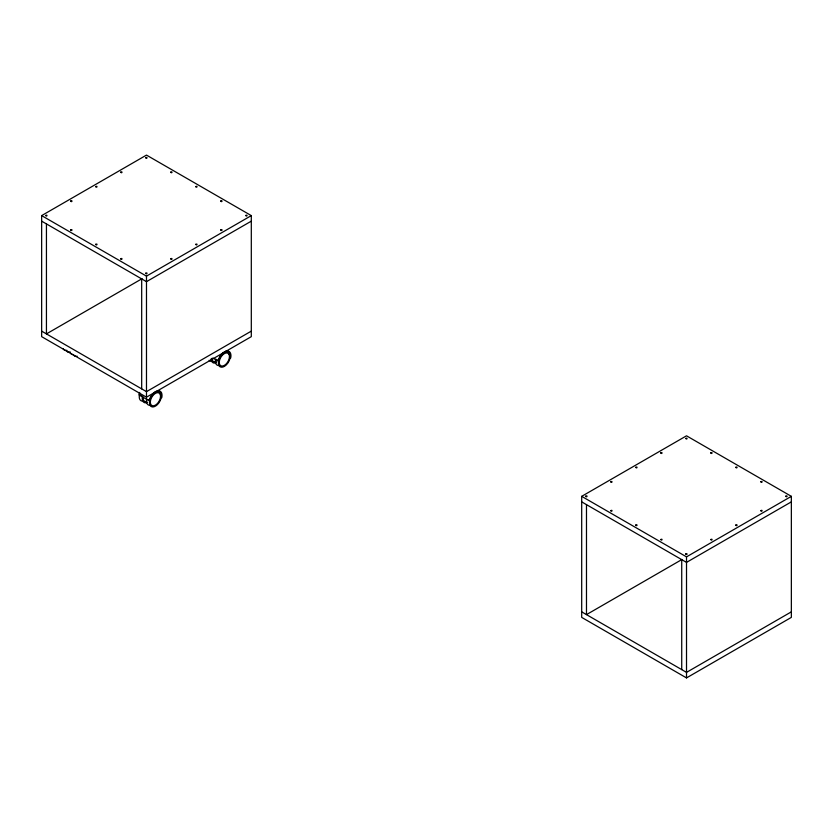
<?xml version="1.0" encoding="UTF-8"?>
<svg xmlns="http://www.w3.org/2000/svg" width="833" height="833" viewBox="0 0 833 833"><rect width="100%" height="100%" fill="white"/><g stroke="black" fill="none" stroke-linecap="round" stroke-linejoin="round"><path stroke-width="1.25" d="M41.65 215.612L146.483 155.094L251.306 215.612L251.306 336.657L146.483 397.185L41.65 336.657L41.65 215.612L146.483 276.139L251.306 215.612M141.985 278.732L46.44 333.898L46.44 223.91M251.306 221.151L146.483 281.669L41.65 221.151M251.306 331.128L146.483 391.645L41.65 331.128M581.694 496.343L686.517 435.815L791.35 496.343L791.35 617.388L686.517 677.906L581.694 617.388L581.694 496.343L686.517 556.861L791.35 496.343M682.029 559.453L586.484 614.619L586.484 504.642M791.35 501.872L686.517 562.39L581.694 501.872M791.35 611.849L686.517 672.377L581.694 611.849M218.621 360.845L215.622 359.117A8.476 4.894 -60 0 0 216.32 364.406L216.819 364.906A8.476 4.894 -60 0 0 219.662 365.385M212.956 358.044L218.048 360.981A9.319 5.383 -60 0 1 222.984 352.859A9.319 5.383 -60 0 1 229.356 351.651L229.918 352.203A9.319 5.383 -60 0 1 230.679 358.023M147.691 399.434L149.69 400.59M226.222 350.953L226.42 351.141A8.476 4.894 -60 0 1 226.826 351.765M209.125 360.262L209.635 360.751A8.476 4.894 -60 0 0 211.665 361.355M686.517 556.861L686.517 677.906M681.727 559.63L681.727 669.607M146.483 276.139L146.483 397.185M141.683 278.909L141.683 388.886M141.985 401.048A8.476 4.894 -60 0 1 140.704 400.496L140.194 400.007A8.476 4.894 -60 0 1 139.507 394.707L142.495 396.435A8.476 4.894 -60 0 0 143.193 401.735L143.703 402.224A8.476 4.894 -60 0 0 147.368 402.443M139.715 392.426A9.319 5.383 -60 0 0 138.924 394.842L149.107 400.725A9.319 5.383 -60 0 1 156.385 391.166M161.748 397.768A9.319 5.383 -60 0 0 160.988 391.947L160.425 391.395A9.319 5.383 -60 0 0 157.302 390.864M157.885 391.51A8.476 4.894 -60 0 1 158.187 392.27M149.18 405.202A8.476 4.894 -60 0 1 147.889 404.651L147.379 404.151A8.476 4.894 -60 0 1 146.691 398.861M146.785 401.568A7.205 4.155 -60 0 1 144.38 401.162L143.942 400.735A7.205 4.155 -60 0 1 143.203 397.143M216.299 362.699A8.476 4.894 -60 0 1 212.634 362.49L212.123 361.991A8.476 4.894 -60 0 1 211.186 358.784M216.434 361.595A7.205 4.155 -60 0 1 213.31 361.418L212.884 360.991A7.205 4.155 -60 0 1 212.082 358.273M66.952 350.339A8.476 4.894 -60 0 1 64.12 349.85L63.61 349.35A8.476 4.894 -60 0 1 63.204 348.725M73.346 354.598A8.476 4.894 -60 0 1 71.305 354.004L70.795 353.504A8.476 4.894 -60 0 1 70.097 352.12M77.136 356.212A8.476 4.894 -60 0 1 74.304 355.733L73.793 355.233A8.476 4.894 -60 0 1 73.387 354.598M69.951 352.067A8.476 4.894 -60 0 1 67.119 351.578L66.609 351.078A8.476 4.894 -60 0 1 66.203 350.454M45.628 215.487C46.856 217.465 47.991 214.029 45.628 215.487M70.628 201.055C71.867 203.033 73.002 199.597 70.628 201.055M70.628 229.929C71.867 231.907 73.002 228.471 70.628 229.929M95.639 186.613C96.878 188.591 98.013 185.155 95.639 186.613M95.639 244.371C96.659 246.287 98.19 243.142 95.722 244.246M120.65 172.171C121.889 174.149 123.013 170.713 120.65 172.171M120.65 258.803C121.889 260.781 123.013 257.345 120.65 258.803M145.66 157.729C146.9 159.717 148.024 156.281 145.66 157.729M145.66 273.245C146.9 275.223 148.024 271.787 145.66 273.245M170.671 172.171C171.91 174.149 173.035 170.713 170.671 172.171M170.671 258.803C171.91 260.781 173.035 257.345 170.671 258.803M195.682 186.613C196.911 188.591 198.046 185.155 195.682 186.613M195.682 244.371C196.911 246.349 198.046 242.913 195.682 244.371M220.683 201.055C221.922 203.033 223.057 199.597 220.683 201.055M220.683 229.929C221.922 231.907 223.057 228.471 220.683 229.929M245.693 215.487C246.932 217.465 248.067 214.029 245.693 215.487M585.661 496.208C586.692 498.134 588.213 494.979 585.755 496.093M610.672 481.776C611.922 483.754 612.994 480.339 610.672 481.776M610.672 510.65C611.911 512.628 613.046 509.192 610.672 510.65M635.683 467.334C636.922 469.312 638.047 465.876 635.683 467.334M635.683 525.092C636.922 527.07 638.047 523.634 635.683 525.092M660.694 452.892C661.933 454.88 663.058 451.444 660.694 452.892M660.694 539.524C661.933 541.512 663.058 538.076 660.694 539.524M685.705 438.46C686.944 440.438 688.068 437.002 685.705 438.46M685.705 553.966C686.944 555.944 688.068 552.508 685.705 553.966M710.716 452.892C711.944 454.88 713.079 451.444 710.716 452.892M710.716 539.524C711.944 541.512 713.079 538.076 710.716 539.524M735.726 467.334C736.955 469.312 738.09 465.876 735.726 467.334M735.726 525.092C736.955 527.07 738.09 523.634 735.726 525.092M760.727 481.776C761.758 483.692 763.278 480.547 760.81 481.651M760.727 510.65C761.966 512.628 763.101 509.192 760.727 510.65M785.738 496.208C786.977 498.186 788.06 494.781 785.738 496.208M229.408 352.869L228.898 352.369A8.476 4.894 -60 0 0 220.787 356.014A8.476 4.894 -60 0 0 219.308 366.135L219.818 366.635A8.476 4.894 -60 0 0 227.93 362.99A8.476 4.894 -60 0 0 229.408 352.869M228.648 353.858L228.221 353.442A7.205 4.155 -60 0 0 221.318 356.534A7.205 4.155 -60 0 0 220.068 365.146L220.506 365.562A7.205 4.155 -60 0 0 227.399 362.47A7.205 4.155 -60 0 0 228.648 353.858M160.477 392.614L159.967 392.114A8.476 4.894 -60 0 0 151.856 395.758A8.476 4.894 -60 0 0 150.377 405.879L150.888 406.379A8.476 4.894 -60 0 0 158.999 402.735A8.476 4.894 -60 0 0 160.477 392.614M159.717 393.603L159.29 393.186A7.205 4.155 -60 0 0 152.387 396.279A7.205 4.155 -60 0 0 151.137 404.89L151.564 405.307A7.205 4.155 -60 0 0 158.468 402.214A7.205 4.155 -60 0 0 159.717 393.603"/></g></svg>
